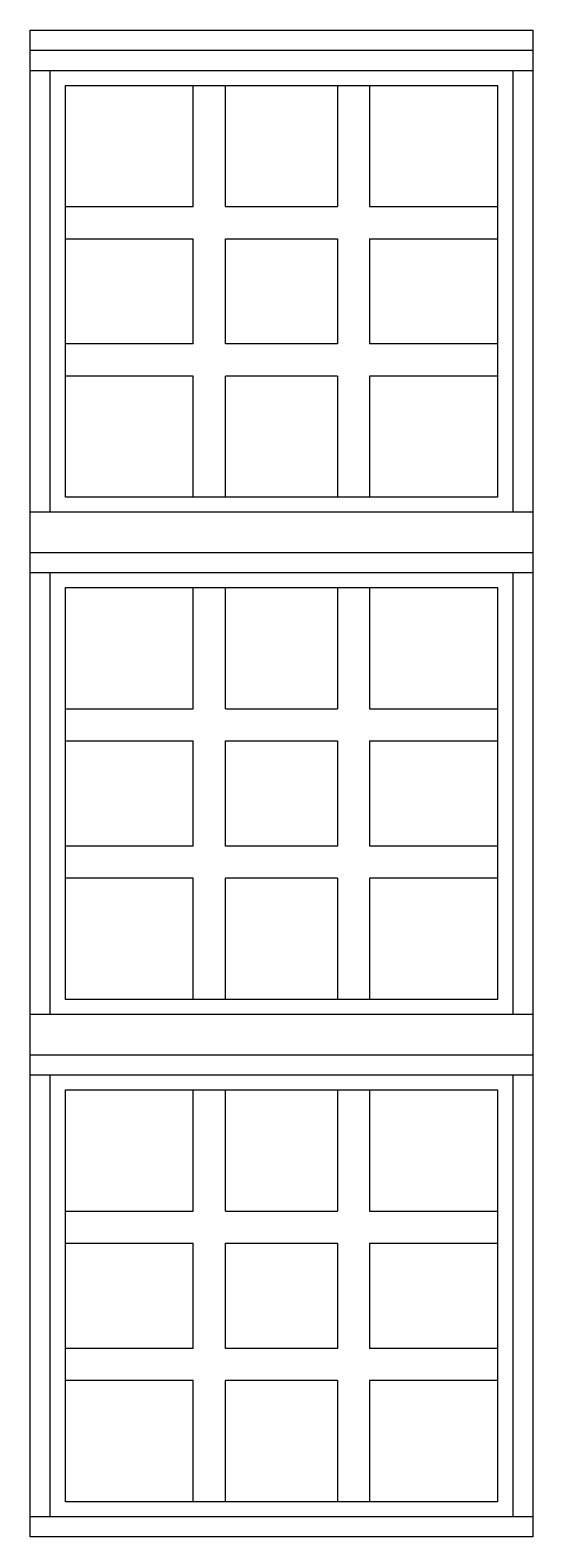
# Model space of a CAD drawing. Header units: millimetres. Extents: x 324.52 to 325.02, y 1322.92 to 1324.42.
import ezdxf

# ---------------------------------------------------------------- set-up
doc = ezdxf.new("R2010")
doc.units = ezdxf.units.MM
doc.header["$LTSCALE"] = 0.5
doc.layers.add('Gravia_Janelas', color=1, linetype='Continuous')

msp = doc.modelspace()

# ---------------------------------------------------------------- linework, layer by layer
at = {"layer": 'Gravia_Janelas', "linetype": 'Continuous'}
for p, q in [((324.5193, 1324.4153), (325.0193, 1324.4153)), ((324.5193, 1323.9153), (324.5193, 1324.4153)), ((325.0193, 1324.4153), (325.0193, 1323.9153)), ((324.5193, 1324.3953), (325.0193, 1324.3953)), ((324.5193, 1324.3753), (325.0193, 1324.3753)), ((324.5393, 1323.9353), (324.5393, 1324.3753)), ((324.9993, 1324.3753), (324.9993, 1323.9353)), ((324.5543, 1324.3603), (324.9843, 1324.3603)), ((324.5543, 1323.9503), (324.5543, 1324.3603)), ((324.6816, 1324.2397), (324.6816, 1324.3603)), ((324.7136, 1324.2397), (324.7136, 1324.3603)), ((324.825, 1324.3603), (324.825, 1324.2397)), ((324.857, 1324.3603), (324.857, 1324.2397)), ((324.9843, 1324.3603), (324.9843, 1323.9503)), ((324.5543, 1324.2397), (324.6816, 1324.2397)), ((324.7136, 1324.2397), (324.825, 1324.2397)), ((324.857, 1324.2397), (324.9843, 1324.2397)), ((324.5543, 1324.2077), (324.6816, 1324.2077)), ((324.6816, 1324.103), (324.6816, 1324.2077)), ((324.7136, 1324.103), (324.7136, 1324.2077)), ((324.7136, 1324.2077), (324.825, 1324.2077)), ((324.825, 1324.2077), (324.825, 1324.103)), ((324.857, 1324.2077), (324.857, 1324.103)), ((324.857, 1324.2077), (324.9843, 1324.2077)), ((324.6816, 1324.103), (324.5543, 1324.103)), ((324.825, 1324.103), (324.7136, 1324.103)), ((324.9843, 1324.103), (324.857, 1324.103)), ((324.6816, 1324.071), (324.5543, 1324.071)), ((324.6816, 1323.9503), (324.6816, 1324.071)), ((324.7136, 1323.9503), (324.7136, 1324.071)), ((324.825, 1324.071), (324.7136, 1324.071)), ((324.825, 1324.071), (324.825, 1323.9503)), ((324.9843, 1324.071), (324.857, 1324.071)), ((324.857, 1324.071), (324.857, 1323.9503)), ((324.9843, 1323.9503), (324.5543, 1323.9503)), ((325.0193, 1323.9353), (324.5193, 1323.9353)), ((324.5193, 1323.4153), (324.5193, 1323.9153)), ((325.0193, 1323.9153), (325.0193, 1323.4153)), ((324.5193, 1323.8953), (325.0193, 1323.8953)), ((324.5193, 1323.8753), (325.0193, 1323.8753)), ((324.5393, 1323.4353), (324.5393, 1323.8753)), ((324.9993, 1323.8753), (324.9993, 1323.4353)), ((324.5543, 1323.4503), (324.5543, 1323.8603)), ((324.5543, 1323.8603), (324.9843, 1323.8603)), ((324.6816, 1323.7397), (324.6816, 1323.8603)), ((324.7136, 1323.7397), (324.7136, 1323.8603)), ((324.825, 1323.8603), (324.825, 1323.7397)), ((324.857, 1323.8603), (324.857, 1323.7397)), ((324.9843, 1323.8603), (324.9843, 1323.4503)), ((324.5543, 1323.7397), (324.6816, 1323.7397)), ((324.7136, 1323.7397), (324.825, 1323.7397)), ((324.857, 1323.7397), (324.9843, 1323.7397)), ((324.5543, 1323.7077), (324.6816, 1323.7077)), ((324.6816, 1323.603), (324.6816, 1323.7077)), ((324.7136, 1323.603), (324.7136, 1323.7077)), ((324.7136, 1323.7077), (324.825, 1323.7077)), ((324.825, 1323.7077), (324.825, 1323.603)), ((324.857, 1323.7077), (324.857, 1323.603)), ((324.857, 1323.7077), (324.9843, 1323.7077)), ((324.6816, 1323.603), (324.5543, 1323.603)), ((324.825, 1323.603), (324.7136, 1323.603)), ((324.9843, 1323.603), (324.857, 1323.603)), ((324.6816, 1323.571), (324.5543, 1323.571)), ((324.6816, 1323.4503), (324.6816, 1323.571)), ((324.7136, 1323.4503), (324.7136, 1323.571)), ((324.825, 1323.571), (324.7136, 1323.571)), ((324.825, 1323.571), (324.825, 1323.4503)), ((324.9843, 1323.571), (324.857, 1323.571)), ((324.857, 1323.571), (324.857, 1323.4503)), ((324.9843, 1323.4503), (324.5543, 1323.4503)), ((325.0193, 1323.4353), (324.5193, 1323.4353)), ((324.5193, 1322.9153), (324.5193, 1323.4153)), ((325.0193, 1323.4153), (325.0193, 1322.9153)), ((324.5193, 1323.3953), (325.0193, 1323.3953)), ((324.5193, 1323.3753), (325.0193, 1323.3753)), ((324.5393, 1322.9353), (324.5393, 1323.3753)), ((324.9993, 1323.3753), (324.9993, 1322.9353)), ((324.5543, 1322.9503), (324.5543, 1323.3603)), ((324.5543, 1323.3603), (324.9843, 1323.3603)), ((324.6816, 1323.2397), (324.6816, 1323.3603)), ((324.7136, 1323.2397), (324.7136, 1323.3603)), ((324.825, 1323.3603), (324.825, 1323.2397)), ((324.857, 1323.3603), (324.857, 1323.2397)), ((324.9843, 1323.3603), (324.9843, 1322.9503)), ((324.5543, 1323.2397), (324.6816, 1323.2397)), ((324.7136, 1323.2397), (324.825, 1323.2397)), ((324.857, 1323.2397), (324.9843, 1323.2397)), ((324.5543, 1323.2077), (324.6816, 1323.2077)), ((324.6816, 1323.103), (324.6816, 1323.2077)), ((324.7136, 1323.103), (324.7136, 1323.2077)), ((324.7136, 1323.2077), (324.825, 1323.2077)), ((324.825, 1323.2077), (324.825, 1323.103)), ((324.857, 1323.2077), (324.857, 1323.103)), ((324.857, 1323.2077), (324.9843, 1323.2077)), ((324.6816, 1323.103), (324.5543, 1323.103)), ((324.825, 1323.103), (324.7136, 1323.103)), ((324.9843, 1323.103), (324.857, 1323.103)), ((324.6816, 1323.071), (324.5543, 1323.071)), ((324.6816, 1322.9503), (324.6816, 1323.071)), ((324.7136, 1322.9503), (324.7136, 1323.071)), ((324.825, 1323.071), (324.7136, 1323.071)), ((324.825, 1323.071), (324.825, 1322.9503)), ((324.9843, 1323.071), (324.857, 1323.071)), ((324.857, 1323.071), (324.857, 1322.9503)), ((324.9843, 1322.9503), (324.5543, 1322.9503)), ((325.0193, 1322.9353), (324.5193, 1322.9353)), ((325.0193, 1322.9153), (324.5193, 1322.9153))]:
    msp.add_line(p, q, dxfattribs=at)
at = {"layer": 'Gravia_Janelas', "color": 2}
msp.add_lwpolyline([(324.5193, 1324.4153), (325.0193, 1324.4153), (325.0193, 1322.9153), (324.5193, 1322.9153)], close=True, dxfattribs=at)

doc.saveas('drawing.dxf')
